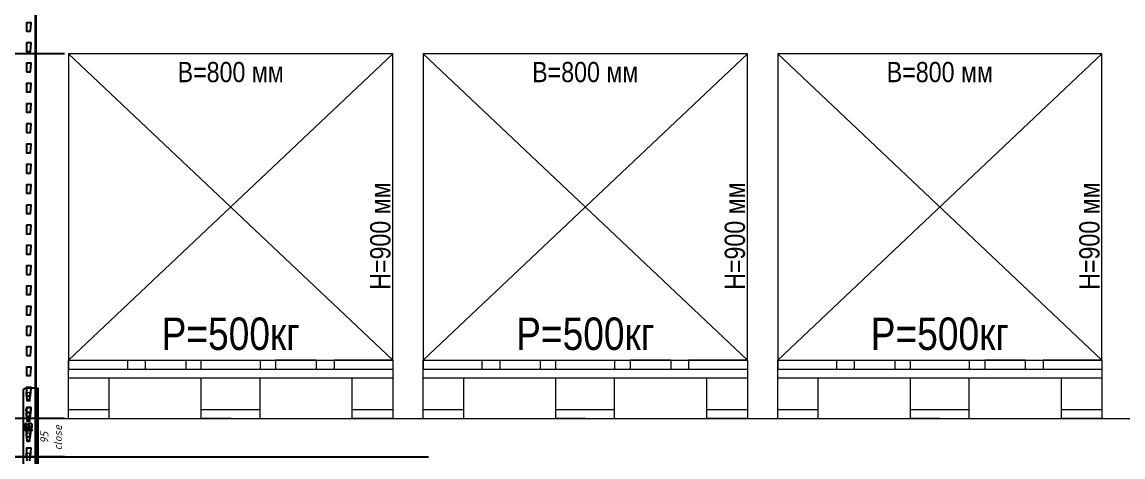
# Model space of a CAD drawing. Header units: millimetres. Extents: x 2140 to 223837, y 2113 to 170313.
# Drawn here: x 189856 to 192573, y 117609 to 118682 of the extents above; entities that cross this region are included whole.
import ezdxf

# ---------------------------------------------------------------- set-up
doc = ezdxf.new("R2010")
doc.units = ezdxf.units.MM
doc.linetypes.add('PHANTOM', pattern=[12.7, 6.35, -1.27, 1.27, -1.27, 1.27, -1.27])
doc.layers.add('0_ANNOT_Dimensions', color=7, linetype='Continuous')
doc.layers.add('2.Стойка', color=7, linetype='Continuous')
for name, color, linetype, lineweight in [('1.Балка', 5, 'Continuous', 0), ('20.Груз', 7, 'Continuous', 0), ('25.Размера', 7, 'Continuous', 0), ('37.Паллеты', 32, 'Continuous', 0), ('7.Поддон', 32, 'Continuous', 0)]:
    doc.layers.add(name, color=color, linetype=linetype, lineweight=lineweight)
doc.styles.add('Arial Narrow', font='ARIALN.TTF')
doc.styles.add('GOST', font='isocpeur.ttf')
doc.styles.get("Standard").update_dxf_attribs({"font": 'isocpeur.ttf'})
doc.styles.add('Курсив', font='isocpeui.ttf')
doc.dimstyles.new('100', dxfattribs={"dimtxt": 100, "dimasz": 100, "dimexe": 1, "dimexo": 10, "dimgap": 40, "dimtad": 1, "dimdec": 0, "dimzin": 0, "dimdsep": 46, "dimtxsty": 'Standard', "dimcen": 0.09, "dimadec": 0, "dimazin": 0, "dimtfac": 1, "dimtdec": 0, "dimtofl": 0, "dimtmove": 0, "dimatfit": 3, "dimfxl": 1, "dimtolj": 1, "dimtzin": 0, "dimarcsym": 0})
doc.dimstyles.new('80', dxfattribs={"dimtxt": 80, "dimasz": 80, "dimexe": 0.18, "dimexo": 0, "dimgap": 20, "dimtad": 1, "dimdec": 0, "dimzin": 0, "dimdsep": 46, "dimtxsty": 'Курсив', "dimcen": 0.09, "dimadec": 0, "dimazin": 0, "dimtfac": 1, "dimtdec": 0, "dimtofl": 0, "dimtmove": 0, "dimatfit": 3, "dimfxl": 0.18, "dimtolj": 1, "dimtzin": 0, "dimarcsym": 0})
doc.dimstyles.new('blok40', dxfattribs={"dimtxt": 40, "dimasz": 80, "dimexe": 0.18, "dimexo": 0, "dimgap": 5, "dimtad": 1, "dimtoh": 1, "dimdec": 0, "dimzin": 0, "dimdsep": 46, "dimtxsty": 'GOST', "dimblk": 'NONE', "dimcen": 0.09, "dimse1": 1, "dimse2": 1, "dimsd1": 1, "dimsd2": 1, "dimadec": 0, "dimazin": 0, "dimtfac": 1, "dimtdec": 0, "dimtofl": 0, "dimtmove": 0, "dimatfit": 2, "dimldrblk": 'NONE', "dimfxl": 0.18, "dimtolj": 1, "dimtzin": 0, "dimarcsym": 0})
doc.dimstyles.new('Рзм блок', dxfattribs={"dimtxt": 40, "dimasz": 80, "dimexe": 0.18, "dimexo": 0, "dimgap": 5, "dimtad": 1, "dimtoh": 1, "dimdec": 0, "dimzin": 0, "dimdsep": 46, "dimtxsty": 'Курсив', "dimblk": 'NONE', "dimcen": 0.09, "dimse1": 1, "dimse2": 1, "dimsd1": 1, "dimsd2": 1, "dimadec": 0, "dimazin": 0, "dimtfac": 1, "dimtdec": 0, "dimtofl": 0, "dimtmove": 0, "dimatfit": 2, "dimldrblk": 'NONE', "dimfxl": 0.18, "dimtolj": 1, "dimtzin": 0, "dimarcsym": 0})

# ---------------------------------------------------------------- blocks, each defined once
blk = doc.blocks.new('*U491')
at = {"layer": '2.Стойка', "color": 0, "linetype": 'ByBlock'}
for p, q in [((-2, 0), (-2, 12200)), ((0, 0), (0, 12200)), ((-24, 8950.5), (-24, 8930.5)), ((-12.5, 8951), (-23.5, 8951)), ((-13.9, 8930.5), (-12, 8950.5)), ((-23.5, 8930), (-14.4, 8930)), ((0, 8920.5), (-2, 8920.5)), ((2, 8915), (-2, 8915)), ((-24, 8900.5), (-24, 8880.5)), ((-12.5, 8901), (-23.5, 8901)), ((-13.9, 8880.5), (-12, 8900.5)), ((0, 8909.5), (-2, 8909.5)), ((-23.5, 8880), (-14.4, 8880)), ((0, 8870.5), (-2, 8870.5)), ((2, 8865), (-2, 8865)), ((0, 8859.5), (-2, 8859.5)), ((-24, 8850.5), (-24, 8830.5)), ((-12.5, 8851), (-23.5, 8851)), ((-13.9, 8830.5), (-12, 8850.5)), ((-23.5, 8830), (-14.4, 8830)), ((0, 8820.5), (-2, 8820.5)), ((2, 8815), (-2, 8815)), ((0, 8809.5), (-2, 8809.5)), ((-24, 8800.5), (-24, 8780.5)), ((-12.5, 8801), (-23.5, 8801)), ((-23.5, 8780), (-14.4, 8780)), ((-13.9, 8780.5), (-12, 8800.5)), ((-24, 8750.5), (-24, 8730.5)), ((-12.5, 8751), (-23.5, 8751)), ((-13.9, 8730.5), (-12, 8750.5)), ((0, 8770.5), (-2, 8770.5)), ((2, 8765), (-2, 8765)), ((0, 8759.5), (-2, 8759.5)), ((-23.5, 8730), (-14.4, 8730)), ((-24, 8700.5), (-24, 8680.5)), ((-12.5, 8701), (-23.5, 8701)), ((-13.9, 8680.5), (-12, 8700.5)), ((0, 8720.5), (-2, 8720.5)), ((2, 8715), (-2, 8715)), ((0, 8709.5), (-2, 8709.5)), ((-23.5, 8680), (-14.4, 8680)), ((0, 8670.5), (-2, 8670.5)), ((-24, 8650.5), (-24, 8630.5)), ((-12.5, 8651), (-23.5, 8651)), ((-13.9, 8630.5), (-12, 8650.5)), ((2, 8665), (-2, 8665)), ((0, 8659.5), (-2, 8659.5)), ((-23.5, 8630), (-14.4, 8630)), ((0, 8620.5), (-2, 8620.5)), ((2, 8615), (-2, 8615)), ((-24, 8600.5), (-24, 8580.5)), ((-12.5, 8601), (-23.5, 8601)), ((-13.9, 8580.5), (-12, 8600.5)), ((0, 8609.5), (-2, 8609.5)), ((-23.5, 8580), (-14.4, 8580)), ((0, 8570.5), (-2, 8570.5)), ((2, 8565), (-2, 8565)), ((0, 8559.5), (-2, 8559.5)), ((-24, 8550.5), (-24, 8530.5)), ((-12.5, 8551), (-23.5, 8551)), ((-13.9, 8530.5), (-12, 8550.5)), ((-23.5, 8530), (-14.4, 8530)), ((0, 8520.5), (-2, 8520.5)), ((2, 8515), (-2, 8515)), ((0, 8509.5), (-2, 8509.5)), ((-24, 8500.5), (-24, 8480.5)), ((-12.5, 8501), (-23.5, 8501)), ((-23.5, 8480), (-14.4, 8480)), ((-13.9, 8480.5), (-12, 8500.5)), ((-24, 8450.5), (-24, 8430.5)), ((-12.5, 8451), (-23.5, 8451)), ((-13.9, 8430.5), (-12, 8450.5)), ((0, 8470.5), (-2, 8470.5)), ((2, 8465), (-2, 8465)), ((0, 8459.5), (-2, 8459.5)), ((-23.5, 8430), (-14.4, 8430)), ((-24, 8400.5), (-24, 8380.5)), ((-12.5, 8401), (-23.5, 8401)), ((-13.9, 8380.5), (-12, 8400.5)), ((0, 8420.5), (-2, 8420.5)), ((2, 8415), (-2, 8415)), ((0, 8409.5), (-2, 8409.5)), ((-23.5, 8380), (-14.4, 8380)), ((0, 8370.5), (-2, 8370.5)), ((-24, 8350.5), (-24, 8330.5)), ((-12.5, 8351), (-23.5, 8351)), ((-13.9, 8330.5), (-12, 8350.5)), ((2, 8365), (-2, 8365)), ((0, 8359.5), (-2, 8359.5)), ((-23.5, 8330), (-14.4, 8330)), ((0, 8320.5), (-2, 8320.5)), ((2, 8315), (-2, 8315)), ((-24, 8300.5), (-24, 8280.5)), ((-12.5, 8301), (-23.5, 8301)), ((-13.9, 8280.5), (-12, 8300.5)), ((0, 8309.5), (-2, 8309.5)), ((-23.5, 8280), (-14.4, 8280)), ((0, 8270.5), (-2, 8270.5)), ((2, 8265), (-2, 8265)), ((0, 8259.5), (-2, 8259.5)), ((-24, 8250.5), (-24, 8230.5)), ((-12.5, 8251), (-23.5, 8251)), ((-13.9, 8230.5), (-12, 8250.5)), ((-23.5, 8230), (-14.4, 8230)), ((0, 8220.5), (-2, 8220.5)), ((2, 8215), (-2, 8215)), ((0, 8209.5), (-2, 8209.5)), ((-24, 8200.5), (-24, 8180.5)), ((-12.5, 8201), (-23.5, 8201)), ((-23.5, 8180), (-14.4, 8180)), ((-13.9, 8180.5), (-12, 8200.5)), ((-12.5, 8151), (-23.5, 8151)), ((0, 8170.5), (-2, 8170.5)), ((2, 8165), (-2, 8165)), ((0, 8159.5), (-2, 8159.5)), ((-24, 8150.5), (-24, 8130.5)), ((-23.5, 8130), (-14.4, 8130)), ((-13.9, 8130.5), (-12, 8150.5)), ((-24, 8100.5), (-24, 8080.5)), ((-12.5, 8101), (-23.5, 8101)), ((-13.9, 8080.5), (-12, 8100.5)), ((0, 8120.5), (-2, 8120.5)), ((2, 8115), (-2, 8115)), ((0, 8109.5), (-2, 8109.5)), ((-23.5, 8080), (-14.4, 8080)), ((0, 8070.5), (-2, 8070.5)), ((-24, 8050.5), (-24, 8030.5)), ((-12.5, 8051), (-23.5, 8051)), ((-13.9, 8030.5), (-12, 8050.5)), ((2, 8065), (-2, 8065)), ((0, 8059.5), (-2, 8059.5)), ((-23.5, 8030), (-14.4, 8030)), ((0, 8020.5), (-2, 8020.5)), ((2, 8015), (-2, 8015)), ((-24, 8000.5), (-24, 7980.5)), ((-12.5, 8001), (-23.5, 8001)), ((-13.9, 7980.5), (-12, 8000.5)), ((0, 8009.5), (-2, 8009.5)), ((-23.5, 7980), (-14.4, 7980)), ((0, 7970.5), (-2, 7970.5)), ((2, 7965), (-2, 7965)), ((-24, 7950.5), (-24, 7930.5)), ((-12.5, 7951), (-23.5, 7951)), ((-13.9, 7930.5), (-12, 7950.5)), ((0, 7959.5), (-2, 7959.5)), ((-23.5, 7930), (-14.4, 7930)), ((0, 7920.5), (-2, 7920.5)), ((2, 7915), (-2, 7915)), ((0, 7909.5), (-2, 7909.5)), ((-24, 7900.5), (-24, 7880.5)), ((-12.5, 7901), (-23.5, 7901)), ((-23.5, 7880), (-14.4, 7880)), ((-13.9, 7880.5), (-12, 7900.5))]:
    blk.add_line(p, q, dxfattribs=at)
for centre, start, end in [((-23.5, 8950.5), 90, 180), ((-12.5, 8950.5), 354.5597, 90), ((-23.5, 8930.5), 180, 270), ((-14.4, 8930.5), 270, 354.5597), ((-23.5, 8900.5), 90, 180), ((-12.5, 8900.5), 354.5597, 90), ((-23.5, 8880.5), 180, 270), ((-14.4, 8880.5), 270, 354.5597), ((-23.5, 8850.5), 90, 180), ((-23.5, 8830.5), 180, 270), ((-14.4, 8830.5), 270, 354.5597), ((-12.5, 8850.5), 354.5597, 90), ((-23.5, 8800.5), 90, 180), ((-23.5, 8780.5), 180, 270), ((-14.4, 8780.5), 270, 354.5597), ((-12.5, 8800.5), 354.5597, 90), ((-23.5, 8750.5), 90, 180), ((-12.5, 8750.5), 354.5597, 90), ((-23.5, 8730.5), 180, 270), ((-14.4, 8730.5), 270, 354.5597), ((-23.5, 8700.5), 90, 180), ((-12.5, 8700.5), 354.5597, 90), ((-23.5, 8680.5), 180, 270), ((-14.4, 8680.5), 270, 354.5597), ((-23.5, 8650.5), 90, 180), ((-12.5, 8650.5), 354.5597, 90), ((-23.5, 8630.5), 180, 270), ((-14.4, 8630.5), 270, 354.5597), ((-23.5, 8600.5), 90, 180), ((-12.5, 8600.5), 354.5597, 90), ((-23.5, 8580.5), 180, 270), ((-14.4, 8580.5), 270, 354.5597), ((-23.5, 8550.5), 90, 180), ((-12.5, 8550.5), 354.5597, 90), ((-23.5, 8530.5), 180, 270), ((-14.4, 8530.5), 270, 354.5597), ((-23.5, 8500.5), 90, 180), ((-23.5, 8480.5), 180, 270), ((-14.4, 8480.5), 270, 354.5597), ((-12.5, 8500.5), 354.5597, 90), ((-23.5, 8450.5), 90, 180), ((-12.5, 8450.5), 354.5597, 90), ((-23.5, 8430.5), 180, 270), ((-14.4, 8430.5), 270, 354.5597), ((-23.5, 8400.5), 90, 180), ((-12.5, 8400.5), 354.5597, 90), ((-23.5, 8380.5), 180, 270), ((-14.4, 8380.5), 270, 354.5597), ((-23.5, 8350.5), 90, 180), ((-12.5, 8350.5), 354.5597, 90), ((-23.5, 8330.5), 180, 270), ((-14.4, 8330.5), 270, 354.5597), ((-23.5, 8300.5), 90, 180), ((-12.5, 8300.5), 354.5597, 90), ((-23.5, 8280.5), 180, 270), ((-14.4, 8280.5), 270, 354.5597), ((-23.5, 8250.5), 90, 180), ((-12.5, 8250.5), 354.5597, 90), ((-23.5, 8230.5), 180, 270), ((-14.4, 8230.5), 270, 354.5597), ((-23.5, 8200.5), 90, 180), ((-23.5, 8180.5), 180, 270), ((-14.4, 8180.5), 270, 354.5597), ((-12.5, 8200.5), 354.5597, 90), ((-23.5, 8150.5), 90, 180), ((-12.5, 8150.5), 354.5597, 90), ((-23.5, 8130.5), 180, 270), ((-14.4, 8130.5), 270, 354.5597), ((-23.5, 8100.5), 90, 180), ((-12.5, 8100.5), 354.5597, 90), ((-23.5, 8080.5), 180, 270), ((-14.4, 8080.5), 270, 354.5597), ((-23.5, 8050.5), 90, 180), ((-12.5, 8050.5), 354.5597, 90), ((-23.5, 8030.5), 180, 270), ((-14.4, 8030.5), 270, 354.5597), ((-23.5, 8000.5), 90, 180), ((-12.5, 8000.5), 354.5597, 90), ((-23.5, 7980.5), 180, 270), ((-14.4, 7980.5), 270, 354.5597), ((-23.5, 7950.5), 90, 180), ((-12.5, 7950.5), 354.5597, 90), ((-23.5, 7930.5), 180, 270), ((-14.4, 7930.5), 270, 354.5597), ((-23.5, 7900.5), 90, 180), ((-23.5, 7880.5), 180, 270), ((-14.4, 7880.5), 270, 354.5597), ((-12.5, 7900.5), 354.5597, 90)]:
    blk.add_arc(centre, 0.5, start, end, dxfattribs=at)
blk = doc.blocks.new('*D1729')
at = {"layer": 'Defpoints', "color": 0, "transparency": 16777216}
for p in [(5, -40.7), (5, -135.7), (68.4, -135.7)]:
    blk.add_point(p, dxfattribs=at)
at = {"layer": '0_ANNOT_Dimensions', "color": 0, "transparency": 16777216, "insert": (36.7, -88.2), "char_height": 20, "attachment_point": 5, "rotation": 90, "style": 'Курсив'}
blk.add_mtext('\\A1;95\\Pclose', dxfattribs=at)
blk = doc.blocks.new('_None')
blk = doc.blocks.new('*U1150')
at = {"color": 6}
blk.add_line((-1179, -217.5), (1390.7, -217.5), dxfattribs=at)
blk = doc.blocks.new('*U1151')
at = {"color": 0, "linetype": 'ByBlock', "lineweight": -2, "transparency": 16777216}
blk.add_blockref('*U1150', (0, 4000), dxfattribs=at)
blk = doc.blocks.new('поддон')
at = {"layer": '7.Поддон', "color": 0, "linetype": 'ByBlock'}
for p, q in [((0, 0), (0, 144)), ((0, 144), (0, 122)), ((0, 144), (145, 144)), ((145, 144), (145, 122)), ((189, 144), (289, 144)), ((189, 144), (189, 122)), ((289, 144), (289, 122)), ((327.5, 122), (327.5, 144)), ((327.5, 144), (472.5, 144)), ((472.5, 144), (472.5, 122)), ((611, 144), (511, 144)), ((511, 144), (511, 122)), ((611, 144), (611, 122)), ((800, 144), (655, 144)), ((655, 144), (655, 122)), ((800, 144), (800, 0)), ((0, 122), (800, 122)), ((0, 100), (800, 100)), ((100, 0), (100, 100)), ((327.5, 0), (327.5, 100)), ((472.5, 0), (472.5, 100)), ((700, 0), (700, 100)), ((0, 22), (100, 22)), ((0, 0), (100, 0)), ((327.5, 22), (472.5, 22)), ((400, 0), (327.5, 0)), ((400, 0), (472.5, 0)), ((700, 22), (800, 22)), ((800, 0), (700, 0))]:
    blk.add_line(p, q, dxfattribs=at)
blk = doc.blocks.new('*D1571')
at = {"layer": 'Defpoints', "color": 0, "linetype": 'ByBlock', "transparency": 16777216}
for p in [(475, 500, 0), (475, 0, 0), (475, 0)]:
    blk.add_point(p, dxfattribs=at)
at = {"layer": '25.Размера', "color": 0, "linetype": 'ByBlock', "transparency": 16777216, "insert": (475, 208.6), "char_height": 80, "attachment_point": 5, "style": 'Arial Narrow'}
blk.add_mtext('\\A1;Р=500кг', dxfattribs=at)
blk = doc.blocks.new('*D1584')
at = {"layer": 'Defpoints', "color": 0, "linetype": 'ByBlock', "transparency": 16777216}
for p in [(75, 900), (875, 900), (875, 900)]:
    blk.add_point(p, dxfattribs=at)
at = {"layer": '25.Размера', "color": 0, "linetype": 'ByBlock', "transparency": 16777216, "insert": (475, 854.5), "char_height": 50, "attachment_point": 5, "style": 'Arial Narrow'}
blk.add_mtext('\\A1;В=800 мм', dxfattribs=at)
blk = doc.blocks.new('*D1576')
at = {"layer": 'Defpoints', "color": 0, "linetype": 'ByBlock', "transparency": 16777216}
for p in [(875, 900), (875, 900), (875, 0)]:
    blk.add_point(p, dxfattribs=at)
at = {"layer": '25.Размера', "color": 0, "linetype": 'ByBlock', "transparency": 16777216, "insert": (844.5, 450), "char_height": 50, "attachment_point": 5, "rotation": 90, "style": 'Arial Narrow'}
blk.add_mtext('\\A1;Н=900 мм', dxfattribs=at)
blk = doc.blocks.new('*D1579')
at = {"layer": 'Defpoints', "color": 0, "linetype": 'ByBlock', "transparency": 16777216}
for p in [(1350, 500, 0), (1350, 0, 0), (1350, 0)]:
    blk.add_point(p, dxfattribs=at)
at = {"layer": '25.Размера', "color": 0, "linetype": 'ByBlock', "transparency": 16777216, "insert": (1350, 208.6), "char_height": 80, "attachment_point": 5, "style": 'Arial Narrow'}
blk.add_mtext('\\A1;Р=500кг', dxfattribs=at)
blk = doc.blocks.new('*D1580')
at = {"layer": 'Defpoints', "color": 0, "linetype": 'ByBlock', "transparency": 16777216}
for p in [(950, 900), (1750, 900), (1750, 900)]:
    blk.add_point(p, dxfattribs=at)
at = {"layer": '25.Размера', "color": 0, "linetype": 'ByBlock', "transparency": 16777216, "insert": (1350, 854.5), "char_height": 50, "attachment_point": 5, "style": 'Arial Narrow'}
blk.add_mtext('\\A1;В=800 мм', dxfattribs=at)
blk = doc.blocks.new('*D1581')
at = {"layer": 'Defpoints', "color": 0, "linetype": 'ByBlock', "transparency": 16777216}
for p in [(1750, 900), (1750, 900), (1750, 0)]:
    blk.add_point(p, dxfattribs=at)
at = {"layer": '25.Размера', "color": 0, "linetype": 'ByBlock', "transparency": 16777216, "insert": (1719.5, 450), "char_height": 50, "attachment_point": 5, "rotation": 90, "style": 'Arial Narrow'}
blk.add_mtext('\\A1;Н=900 мм', dxfattribs=at)
blk = doc.blocks.new('*D1582')
at = {"layer": 'Defpoints', "color": 0, "linetype": 'ByBlock', "transparency": 16777216}
for p in [(2225, 500, 0), (2225, 0, 0), (2225, 0)]:
    blk.add_point(p, dxfattribs=at)
at = {"layer": '25.Размера', "color": 0, "linetype": 'ByBlock', "transparency": 16777216, "insert": (2225, 208.6), "char_height": 80, "attachment_point": 5, "style": 'Arial Narrow'}
blk.add_mtext('\\A1;Р=500кг', dxfattribs=at)
blk = doc.blocks.new('*D1583')
at = {"layer": 'Defpoints', "color": 0, "linetype": 'ByBlock', "transparency": 16777216}
for p in [(1825, 900), (2625, 900), (2625, 900)]:
    blk.add_point(p, dxfattribs=at)
at = {"layer": '25.Размера', "color": 0, "linetype": 'ByBlock', "transparency": 16777216, "insert": (2225, 854.5), "char_height": 50, "attachment_point": 5, "style": 'Arial Narrow'}
blk.add_mtext('\\A1;В=800 мм', dxfattribs=at)
blk = doc.blocks.new('*D1570')
at = {"layer": 'Defpoints', "color": 0, "linetype": 'ByBlock', "transparency": 16777216}
for p in [(2625, 900), (2625, 900), (2625, 0)]:
    blk.add_point(p, dxfattribs=at)
at = {"layer": '25.Размера', "color": 0, "linetype": 'ByBlock', "transparency": 16777216, "insert": (2594.5, 450), "char_height": 50, "attachment_point": 5, "rotation": 90, "style": 'Arial Narrow'}
blk.add_mtext('\\A1;Н=900 мм', dxfattribs=at)
blk = doc.blocks.new('*D1159')
at = {"layer": '0_ANNOT_Dimensions', "color": 0, "lineweight": -2, "transparency": 16777216}
for p, q in [((189961, 118603.8), (189689.8, 118603.8)), ((189690.8, 117803.8), (189690.8, 118503.8)), ((189961, 117703.8), (189689.8, 117703.8))]:
    blk.add_line(p, q, dxfattribs=at)
at = {"layer": '0_ANNOT_Dimensions', "color": 0, "transparency": 16777216}
for points in [[(189674.1, 118503.8), (189707.4, 118503.8), (189690.8, 118603.8)], [(189674.1, 117803.8), (189707.4, 117803.8), (189690.8, 117703.8)]]:
    blk.add_solid(points, dxfattribs=at)
at = {"layer": 'Defpoints', "color": 0, "transparency": 16777216}
for p in [(189690.8, 118603.8), (189971, 118603.8), (189971, 117703.8)]:
    blk.add_point(p, dxfattribs=at)
at = {"layer": '0_ANNOT_Dimensions', "color": 0, "transparency": 16777216, "insert": (189600.8, 118153.8), "char_height": 100, "attachment_point": 5, "rotation": 90}
blk.add_mtext('\\A1;900', dxfattribs=at)
blk = doc.blocks.new('*D1568')
at = {"layer": '0_ANNOT_Dimensions', "color": 0, "lineweight": -2, "transparency": 16777216}
for p, q in [((189961, 120603.8), (189509.9, 120603.8)), ((189510.9, 117708.8), (189510.9, 120503.8)), ((189961, 117608.8), (189509.9, 117608.8))]:
    blk.add_line(p, q, dxfattribs=at)
at = {"layer": '0_ANNOT_Dimensions', "color": 0, "transparency": 16777216}
for points in [[(189494.3, 120503.8), (189527.6, 120503.8), (189510.9, 120603.8)], [(189494.3, 117708.8), (189527.6, 117708.8), (189510.9, 117608.8)]]:
    blk.add_solid(points, dxfattribs=at)
at = {"layer": 'Defpoints', "color": 0, "transparency": 16777216}
for p in [(189510.9, 120603.8), (189971, 120603.8), (189971, 117608.8)]:
    blk.add_point(p, dxfattribs=at)
at = {"layer": '0_ANNOT_Dimensions', "color": 0, "transparency": 16777216, "insert": (189420.9, 119106.3), "char_height": 100, "attachment_point": 5, "rotation": 90}
blk.add_mtext('\\A1;2995', dxfattribs=at)
blk = doc.blocks.new('*U1726')
at = {"layer": '1.Балка', "color": 0, "linetype": 'Continuous', "lineweight": 25}
for p, q in [((-2.5, 34.3), (-24.5, 34.3)), ((-2.5, 34.3), (5, 34.3)), ((5, -210.7), (5, 34.3)), ((-32.5, 26.3), (-32.5, -202.7)), ((-24.2, 15.8), (-24.2, 23.6)), ((-24.2, 15.8), (-23.2, 4.4)), ((-22.4, 5.3), (-16.4, 5.3)), ((-22.2, 3.5), (-16.6, 3.5)), ((-15.6, 4.4), (-14.6, 15.8)), ((-14.6, 15.8), (-14.6, 23.6)), ((-24.2, -34.2), (-24.2, -26.4)), ((-14.9, -14.7), (-22.5, -14.7)), ((-22.5, -24.7), (-14.9, -24.7)), ((-14.6, -34.2), (-14.6, -26.4)), ((-27.5, -52.7), (-27.5, -69.2)), ((-23.7, -52.7), (-27.5, -52.7)), ((-24.2, -34.2), (-23.2, -45.6)), ((-23.7, -66.9), (-23.7, -52.7)), ((-22.4, -44.7), (-16.4, -44.7)), ((-22.2, -46.5), (-16.6, -46.5)), ((-11.7, -52.7), (-20.7, -52.7)), ((-20.7, -52.7), (-20.7, -56.2)), ((-15.6, -45.6), (-14.6, -34.2)), ((-9.5, -54.9), (-11.7, -52.7)), ((-26, -70.7), (-9.5, -70.7)), ((-24.2, -84.2), (-24.2, -76.4)), ((-9.5, -66.9), (-23.7, -66.9)), ((-15.8, -56.2), (-20.9, -61.2)), ((-20.9, -61.2), (-18, -64)), ((-20.7, -56.2), (-15.8, -56.2)), ((-18, -64), (-13, -59)), ((-14.6, -84.2), (-14.6, -76.4)), ((-13, -59), (-13, -63.9)), ((-13, -63.9), (-9.5, -63.9)), ((-9.5, -63.9), (-9.5, -54.9)), ((-9.5, -70.7), (-9.5, -66.9)), ((-24.2, -84.2), (-23.2, -95.6)), ((-22.4, -94.7), (-16.4, -94.7)), ((-22.2, -96.5), (-16.6, -96.5)), ((-15.6, -95.6), (-14.6, -84.2)), ((-24.2, -134.2), (-24.2, -126.4)), ((-24.2, -134.2), (-23.2, -145.6)), ((-15.6, -145.6), (-14.6, -134.2)), ((-14.6, -134.2), (-14.6, -126.4))]:
    blk.add_line(p, q, dxfattribs=at)
at = {"layer": '1.Балка', "color": 0, "linetype": 'PHANTOM', "lineweight": 18}
for p, q in [((1, -210.7), (1, 34.3)), ((-24.2, 23.6), (-14.6, 23.6)), ((-24.2, 15.7), (-14.6, 15.7)), ((-24.1, 14.7), (-14.7, 14.7)), ((-24, 13.5), (-14.8, 13.5)), ((-24.2, -26.4), (-14.6, -26.4)), ((-24.2, -34.3), (-14.6, -34.3)), ((-24.1, -35.3), (-14.7, -35.3)), ((-24, -36.5), (-14.8, -36.5)), ((-24.2, -76.4), (-14.6, -76.4)), ((-24.2, -84.3), (-14.6, -84.3)), ((-24.1, -85.3), (-14.7, -85.3)), ((-24, -86.5), (-14.8, -86.5)), ((-24.2, -126.4), (-14.6, -126.4)), ((-24.2, -134.3), (-14.6, -134.3)), ((-24.1, -135.3), (-14.7, -135.3))]:
    blk.add_line(p, q, dxfattribs=at)
at = {"layer": '1.Балка', "color": 0}
blk.add_line((5, -40.7), (2705, -40.7), dxfattribs=at)
at = {"layer": '1.Балка', "color": 0, "linetype": 'Continuous', "lineweight": 25}
for centre, radius, start, end in [((-24.5, 26.3), 8, 90.0003, 179.9996), ((-22.4, 6.3), 0.99, 185.9117, 270.8038), ((-22.2, 4.5), 1.03, 183.6643, 268.5085), ((-22.2, 4.5), 1, 184.9955, 270.0045), ((-16.6, 4.5), 1.03, 271.4915, 356.3357), ((-16.6, 4.5), 1, 270.0014, 354.9985), ((-16.4, 6.3), 0.99, 269.1962, 354.0883), ((-19.2, -19.7), 6, 123.5568, 236.4432), ((-18.2, -19.7), 6, 303.5568, 56.4432), ((-22.4, -43.7), 0.99, 185.9116, 270.8034), ((-22.2, -45.5), 1.03, 183.6646, 268.5085), ((-22.2, -45.5), 1, 184.9955, 270.0045), ((-16.6, -45.5), 1.03, 271.4915, 356.3354), ((-16.6, -45.5), 1, 270.0014, 354.9985), ((-16.4, -43.7), 0.99, 269.1966, 354.0884), ((-26, -69.2), 1.5, 180.0004, 270), ((-22.4, -93.7), 0.99, 185.9118, 270.8034), ((-22.2, -95.5), 1.03, 183.6645, 268.5084), ((-22.2, -95.5), 1, 184.9956, 270.0045), ((-16.6, -95.5), 1.03, 271.4916, 356.3355), ((-16.6, -95.5), 1, 270.0014, 354.9985), ((-16.4, -93.7), 0.99, 269.1966, 354.0882)]:
    blk.add_arc(centre, radius, start, end, dxfattribs=at)
at = {"layer": '0_ANNOT_Dimensions', "color": 0}
dim = blk.add_linear_dim(base=(68.4, -135.7), p1=(5, -40.7), p2=(5, -135.7), angle=90, text='<>\\Pclose', dimstyle='Рзм блок', override={"dimtxt": 20}, dxfattribs=at)
dim.commit()
dim.dimension.update_dxf_attribs({"geometry": '*D1729', "text_midpoint": (36.7, -88.2)})
blk = doc.blocks.new('*U1569')
at = {"layer": '20.Груз', "color": 0, "linetype": 'ByBlock'}
for p, q in [((75, 900), (875, 144)), ((75, 144), (875, 900)), ((950, 144), (1750, 900)), ((950, 900), (1750, 144)), ((1825, 144), (2625, 900)), ((1825, 900), (2625, 144))]:
    blk.add_line(p, q, dxfattribs=at)
for points in [[(75, 144), (875, 144), (875, 900), (75, 900)], [(950, 144), (1750, 144), (1750, 900), (950, 900)], [(1825, 144), (2625, 144), (2625, 900), (1825, 900)]]:
    blk.add_lwpolyline(points, close=True, dxfattribs=at)
at = {"layer": '7.Поддон', "color": 0, "linetype": 'ByBlock'}
for p in [(75, 0), (950, 0), (1825, 0)]:
    blk.add_blockref('поддон', p, dxfattribs=at)
at = {"layer": '25.Размера', "color": 0, "linetype": 'ByBlock'}
for base, p1, p2, picture, middle in [((875, 900), (75, 900), (875, 900), '*D1584', (475, 854.5)), ((1750, 900), (950, 900), (1750, 900), '*D1580', (1350, 854.5)), ((2625, 900), (1825, 900), (2625, 900), '*D1583', (2225, 854.5))]:
    dim = blk.add_linear_dim(base=base, p1=p1, p2=p2, text='В=<> мм', dimstyle='blok40', override={"dimtxt": 50, "dimgap": 20, "dimtad": 4, "dimtxsty": 'Arial Narrow'}, dxfattribs=at)
    dim.commit()
    dim.dimension.update_dxf_attribs({"geometry": picture, "text_midpoint": middle})
for base, p1, p2, picture, middle in [((875, 900), (875, 0), (875, 900), '*D1576', (844.5, 450)), ((1750, 900), (1750, 0), (1750, 900), '*D1581', (1719.5, 450)), ((2625, 900), (2625, 0), (2625, 900), '*D1570', (2594.5, 450))]:
    dim = blk.add_linear_dim(base=base, p1=p1, p2=p2, angle=90, text='Н=<> мм', dimstyle='blok40', override={"dimtxt": 50, "dimtxsty": 'Arial Narrow'}, dxfattribs=at)
    dim.commit()
    dim.dimension.update_dxf_attribs({"geometry": picture, "text_midpoint": middle})
for base, p1, p2, picture, middle in [((475, 0, 0), (475, 500), (475, 0), '*D1571', (475, 208.6, 0)), ((1350, 0, 0), (1350, 500), (1350, 0), '*D1579', (1350, 208.6, 0)), ((2225, 0, 0), (2225, 500), (2225, 0), '*D1582', (2225, 208.6, 0))]:
    dim = blk.add_linear_dim(base=base, p1=p1, p2=p2, angle=90, text='Р=<>кг', dimstyle='80', override={"dimtih": 1, "dimtxsty": 'Arial Narrow', "dimse1": 1, "dimse2": 1, "dimsd1": 1, "dimsd2": 1, "dimtmove": 2}, dxfattribs=at)
    dim.commit()
    dim.dimension.update_dxf_attribs({"geometry": picture, "text_midpoint": middle, "dimtype": 160})

msp = doc.modelspace()

# ---------------------------------------------------------------- block references
msp.add_blockref('*U1151', (189468.8, 113826.3))
at = {"layer": '1.Балка', "color": 1}
msp.add_blockref('*U1726', (189891, 117744.5), dxfattribs=at)
at = {"layer": '2.Стойка', "color": 0}
msp.add_blockref('*U491', (189891, 109729.5), dxfattribs=at)
at = {"layer": '37.Паллеты', "color": 244, "lineweight": 0, "true_color": 0x991b1e}
msp.add_blockref('*U1569', (189896, 117703.8), dxfattribs=at)

# ---------------------------------------------------------------- dimensions: what is measured, and where the dimension line sits
at = {"layer": '0_ANNOT_Dimensions'}
for base, p1, p2, picture, middle in [((189510.9, 120603.8), (189971, 117608.8), (189971, 120603.8), '*D1568', (189420.9, 119106.3)), ((189690.8, 118603.8), (189971, 117703.8), (189971, 118603.8), '*D1159', (189600.8, 118153.8))]:
    dim = msp.add_linear_dim(base=base, p1=p1, p2=p2, angle=90, dimstyle='100', dxfattribs=at)
    dim.commit()
    dim.dimension.update_dxf_attribs({"geometry": picture, "text_midpoint": middle})

doc.saveas('drawing.dxf')
